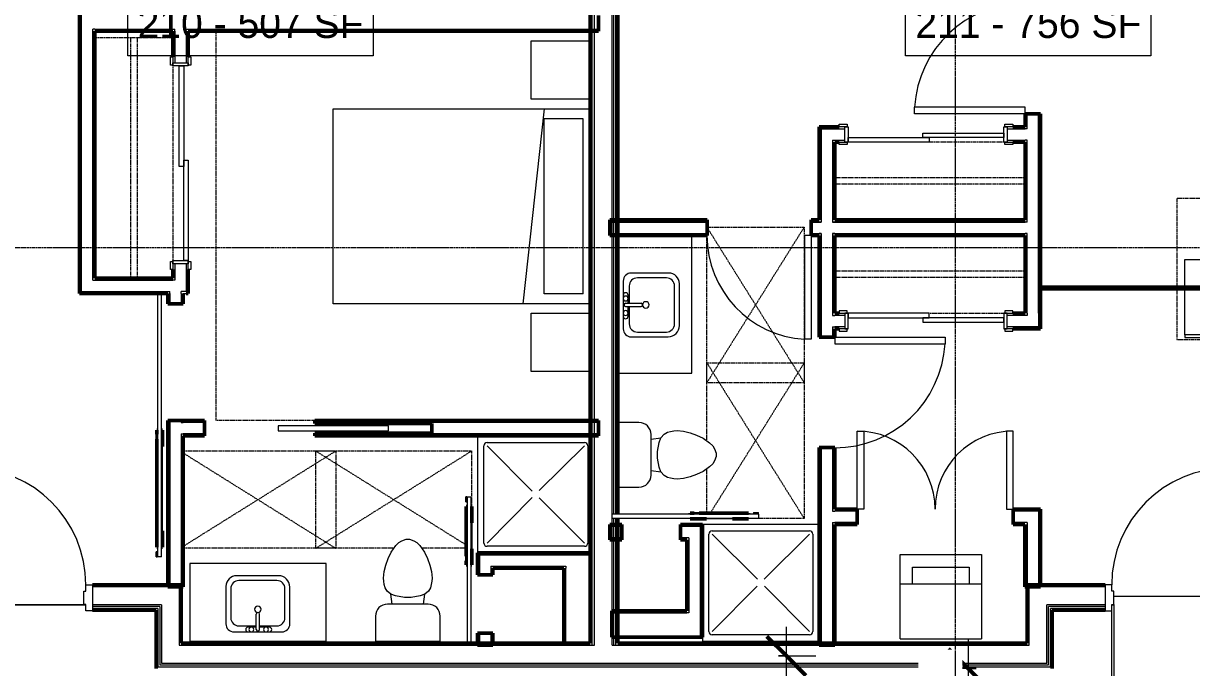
# Model space of a CAD drawing. Header units: inches. Extents: x -4217 to -1814, y 9706 to 12425.
# Drawn here: x -3114.4 to -2754.6, y 11717.9 to 11916.4 of the extents above; entities that cross this region are included whole.
import ezdxf

# ---------------------------------------------------------------- set-up
doc = ezdxf.new("R2010")
doc.units = ezdxf.units.IN
doc.header["$MEASUREMENT"] = 0
doc.linetypes.add('Dash', pattern=[0.25, 0.125, -0.125])
doc.linetypes.add('Grid Line 1_2_', pattern=[0.875, 0.5, -0.125, 0.125, -0.125])
for name, color, linetype, lineweight in [('A-ANNO-DIMS', 211, 'Continuous', 9), ('A-ANNO-DIMS-96', 211, 'Continuous', 9), ('A-AREA-1', 130, 'Continuous', 70), ('A-AREA-IDEN', 2, 'Continuous', 9), ('A-DOOR-1', 7, 'Continuous', 9), ('A-DOOR-2', 50, 'Continuous', 20), ('A-DOOR-4', 10, 'Continuous', 13), ('A-DOOR-5', 250, 'Continuous', 50), ('A-DOOR-7', 31, 'Continuous', 9), ('A-DOOR-FRAM', 31, 'Continuous', 20), ('A-DOOR-FRAM-1', 50, 'Continuous', 20), ('A-FLOR', 192, 'Continuous', 13), ('A-FLOR-1', 10, 'Continuous', 13), ('A-GENM-HDLN-1', 7, 'Dash', 9), ('A-WALL', 113, 'Continuous', 13), ('A-WALL-3', 250, 'Continuous', 50), ('A-WALL-4', 10, 'Continuous', 13), ('I-FURN-1', 7, 'Continuous', 9), ('I-FURN-HDLN-1', 7, 'Dash', 9), ('I-WALL-3', 2, 'Continuous', 50), ('P-SANR-FIXT-2', 7, 'Continuous', 9), ('Q-CASE-3', 7, 'Continuous', 9), ('Q-CASE-HDLN-1', 7, 'Dash', 9), ('S-GRID-1', 1, 'Grid Line 1_2_', 9)]:
    doc.layers.add(name, color=color, linetype=linetype, lineweight=lineweight)
doc.styles.add('Century Gothic', font='ufonts.com_century-gothic.ttf', dxfattribs={"height": 9})
doc.dimstyles.new('OD__1_16__Tol__', dxfattribs={"dimscale": 12, "dimtxt": 9.397514, "dimasz": 1, "dimexe": 0.75, "dimexo": 0.5, "dimgap": 0.125, "dimtad": 1, "dimdec": 4, "dimrnd": 0.0625, "dimzin": 3, "dimdsep": 46, "dimlunit": 4, "dimtxsty": 'Century Gothic', "dimblk1": 'OBLIQUE', "dimblk2": 'OBLIQUE', "dimsah": 1, "dimcen": 0.09, "dimdle": 0.75, "dimazin": 0, "dimtfac": 1, "dimtdec": 4, "dimtix": 1, "dimtmove": 0, "dimatfit": 3, "dimfxl": 1, "dimtvp": 1, "dimtfill": 1, "dimfrac": 2, "dimtolj": 1, "dimtzin": 0, "dimarcsym": 2})

# ---------------------------------------------------------------- blocks, each defined once
blk = doc.blocks.new('DIMBLOCK22-FLOOR PLAN - 2ND FLOOR')
at = {"layer": 'A-ANNO-DIMS-96'}
for p, q in [((-2823.41, 11726.61), (-2823.41, 11639.36)), ((-2820.93, 11717.61), (-2832.41, 11717.61)), ((-2823.41, 11717.61), (-2820.93, 11717.61)), ((-2820.93, 11648.36), (-2832.41, 11648.36)), ((-2823.41, 11648.36), (-2820.93, 11648.36))]:
    blk.add_line(p, q, dxfattribs=at)
at = {"layer": 'A-ANNO-DIMS-96', "lineweight": 50}
for p, q in [((-2823.41, 11717.61), (-2829.41, 11723.61)), ((-2823.41, 11717.61), (-2817.41, 11711.61)), ((-2823.41, 11648.36), (-2829.41, 11654.36)), ((-2823.41, 11648.36), (-2817.41, 11642.36))]:
    blk.add_line(p, q, dxfattribs=at)
at = {"layer": 'A-ANNO-DIMS-96', "color": 0, "insert": (-2818.68, 11670.76), "char_height": 9, "width": 29.356, "attachment_point": 1, "rotation": 90, "line_spacing_factor": 0.984502, "style": 'Century Gothic', "bg_fill": 3, "box_fill_scale": 1.25, "bg_fill_color": 256, "bg_fill_true_color": 13158600, "bg_fill_transparency": 0}
blk.add_mtext('69.3', dxfattribs=at)
at = {"layer": 'A-ANNO-DIMS-96', "color": 0, "insert": (-2836.45, 11655.77), "char_height": 9, "width": 65.3351, "attachment_point": 1, "rotation": 90, "line_spacing_factor": 0.984502, "style": 'Century Gothic', "bg_fill": 3, "box_fill_scale": 1.25, "bg_fill_color": 256, "bg_fill_true_color": 13158600, "bg_fill_transparency": 0}
blk.add_mtext('5\' - 9 1/4"', dxfattribs=at)
blk = doc.blocks.new('_Oblique')
at = {"color": 0, "linetype": 'ByBlock', "lineweight": -2}
blk.add_line((-0.5, -0.5), (0.5, 0.5), dxfattribs=at)
blk = doc.blocks.new('DIMBLOCK23-FLOOR PLAN - 2ND FLOOR')
at = {"layer": 'A-ANNO-DIMS-96'}
for p, q in [((-2879.36, 11635.49), (-2879.36, 11730.49)), ((-2881.84, 11721.49), (-2870.36, 11721.49)), ((-2879.36, 11721.49), (-2881.84, 11721.49)), ((-2881.84, 11644.49), (-2870.36, 11644.49)), ((-2879.36, 11644.49), (-2881.84, 11644.49))]:
    blk.add_line(p, q, dxfattribs=at)
at = {"layer": 'A-ANNO-DIMS-96', "lineweight": 50}
for p, q in [((-2879.36, 11721.49), (-2885.36, 11727.49)), ((-2879.36, 11721.49), (-2873.36, 11715.49)), ((-2879.36, 11644.49), (-2885.36, 11650.49)), ((-2879.36, 11644.49), (-2873.36, 11638.49))]:
    blk.add_line(p, q, dxfattribs=at)
at = {"layer": 'A-ANNO-DIMS-96', "color": 0, "insert": (-2874.62, 11670.76), "char_height": 9, "width": 29.356, "attachment_point": 1, "rotation": 90, "line_spacing_factor": 0.984502, "style": 'Century Gothic', "bg_fill": 3, "box_fill_scale": 1.25, "bg_fill_color": 256, "bg_fill_true_color": 13158600, "bg_fill_transparency": 0}
blk.add_mtext('77.0', dxfattribs=at)
at = {"layer": 'A-ANNO-DIMS-96', "color": 0, "insert": (-2892.39, 11667.25), "char_height": 9, "width": 37.7691, "attachment_point": 1, "rotation": 90, "line_spacing_factor": 0.984502, "style": 'Century Gothic', "bg_fill": 3, "box_fill_scale": 1.25, "bg_fill_color": 256, "bg_fill_true_color": 13158600, "bg_fill_transparency": 0}
blk.add_mtext('6\' - 5"', dxfattribs=at)

msp = doc.modelspace()

# ---------------------------------------------------------------- linework, layer by layer
at = {"layer": 'A-AREA-1'}
msp.add_line((-2749.29874, 11834.7644), (-2801.12374, 11834.7644), dxfattribs=at)
at = {"layer": 'A-AREA-IDEN', "flags": 128}
for points in [[(-3082.20159, 11927.87181), (-3006.69608, 11927.87181), (-3006.69608, 11906.37575), (-3082.20159, 11906.37575)], [(-2842.66153, 11927.87181), (-2767.15602, 11927.87181), (-2767.15602, 11906.37575), (-2842.66153, 11906.37575)]]:
    msp.add_lwpolyline(points, close=True, dxfattribs=at)
at = {"layer": 'A-DOOR-1'}
for p, q in [((-3069.1006, 11906.01132), (-3068.3506, 11906.01132)), ((-3069.1006, 11903.51132), (-3069.1006, 11906.01132)), ((-3068.3506, 11906.01132), (-3068.3506, 11903.51132)), ((-3063.6006, 11906.01132), (-3062.8506, 11906.01132)), ((-3063.6006, 11903.51132), (-3063.6006, 11906.01132)), ((-3062.8506, 11906.01132), (-3062.8506, 11903.51132)), ((-3068.3506, 11903.51132), (-3069.1006, 11903.51132)), ((-3062.8506, 11903.51132), (-3063.6006, 11903.51132)), ((-2863.13624, 11885.2894), (-2860.63624, 11885.2894)), ((-2863.13624, 11884.5394), (-2863.13624, 11885.2894)), ((-2860.63624, 11884.5394), (-2863.13624, 11884.5394)), ((-2860.63624, 11885.2894), (-2860.63624, 11884.5394)), ((-2812.13624, 11885.2894), (-2809.63624, 11885.2894)), ((-2812.13624, 11884.5394), (-2812.13624, 11885.2894)), ((-2809.63624, 11884.5394), (-2812.13624, 11884.5394)), ((-2809.63624, 11885.2894), (-2809.63624, 11884.5394)), ((-2863.13624, 11879.7894), (-2860.63624, 11879.7894)), ((-2863.13624, 11879.0394), (-2863.13624, 11879.7894)), ((-2860.63624, 11879.0394), (-2863.13624, 11879.0394)), ((-2860.63624, 11879.7894), (-2860.63624, 11879.0394)), ((-2812.13624, 11879.7894), (-2809.63624, 11879.7894)), ((-2812.13624, 11879.0394), (-2812.13624, 11879.7894)), ((-2809.63624, 11879.0394), (-2812.13624, 11879.0394)), ((-2809.63624, 11879.7894), (-2809.63624, 11879.0394)), ((-3069.1006, 11843.01132), (-3068.3506, 11843.01132)), ((-3069.1006, 11840.51132), (-3069.1006, 11843.01132)), ((-3068.3506, 11843.01132), (-3068.3506, 11840.51132)), ((-3063.6006, 11843.01132), (-3062.8506, 11843.01132)), ((-3063.6006, 11840.51132), (-3063.6006, 11843.01132)), ((-3062.8506, 11843.01132), (-3062.8506, 11840.51132)), ((-3068.3506, 11840.51132), (-3069.1006, 11840.51132)), ((-3062.8506, 11840.51132), (-3063.6006, 11840.51132)), ((-2860.63624, 11827.7894), (-2863.13624, 11827.7894)), ((-2863.13624, 11827.7894), (-2863.13624, 11827.0394)), ((-2863.13624, 11827.0394), (-2860.63624, 11827.0394)), ((-2860.63624, 11827.0394), (-2860.63624, 11827.7894)), ((-2809.63624, 11827.7894), (-2812.13624, 11827.7894)), ((-2812.13624, 11827.7894), (-2812.13624, 11827.0394)), ((-2812.13624, 11827.0394), (-2809.63624, 11827.0394)), ((-2809.63624, 11827.0394), (-2809.63624, 11827.7894)), ((-2860.63624, 11822.2894), (-2863.13624, 11822.2894)), ((-2863.13624, 11822.2894), (-2863.13624, 11821.5394)), ((-2863.13624, 11821.5394), (-2860.63624, 11821.5394)), ((-2860.63624, 11821.5394), (-2860.63624, 11822.2894)), ((-2809.63624, 11822.2894), (-2812.13624, 11822.2894)), ((-2812.13624, 11822.2894), (-2812.13624, 11821.5394)), ((-2812.13624, 11821.5394), (-2809.63624, 11821.5394)), ((-2809.63624, 11821.5394), (-2809.63624, 11822.2894))]:
    msp.add_line(p, q, dxfattribs=at)
for centre, radius, start, end in [((-2805.87374, 11888.5394), 34.06659, 90, 176.634313), ((-2871.77374, 11851.0394), 32.06659, 180, 266.4241295), ((-2864.51285, 11819.6644), 34.06659, 270, 356.634313), ((-2857.58079, 11766.7394), 24, 0, 90), ((-2809.58079, 11766.7394), 24, 90, 180)]:
    msp.add_arc(centre, radius, start, end, dxfattribs=at)
at = {"layer": 'A-DOOR-2'}
for p, q in [((-3066.3506, 11903.26132), (-3064.9756, 11903.26132)), ((-3066.3506, 11872.26132), (-3066.3506, 11903.26132)), ((-3064.9756, 11903.26132), (-3064.9756, 11872.26132)), ((-2805.87374, 11890.5394), (-2839.88157, 11890.5394)), ((-2839.88157, 11888.5394), (-2839.88157, 11890.5394)), ((-2805.87374, 11888.5394), (-2839.88157, 11888.5394)), ((-2805.87374, 11888.5394), (-2805.87374, 11890.5394)), ((-2860.38624, 11881.1644), (-2835.38624, 11881.1644)), ((-2860.38624, 11879.7894), (-2860.38624, 11881.1644)), ((-2837.38624, 11882.5394), (-2812.38624, 11882.5394)), ((-2837.38624, 11881.1644), (-2837.38624, 11882.5394)), ((-2812.38624, 11881.1644), (-2837.38624, 11881.1644)), ((-2835.38624, 11881.1644), (-2835.38624, 11879.7894)), ((-2812.38624, 11882.5394), (-2812.38624, 11881.1644)), ((-2835.38624, 11879.7894), (-2860.38624, 11879.7894)), ((-3064.9756, 11874.26132), (-3063.6006, 11874.26132)), ((-3064.9756, 11843.26132), (-3064.9756, 11874.26132)), ((-3063.6006, 11874.26132), (-3063.6006, 11843.26132)), ((-3064.9756, 11872.26132), (-3066.3506, 11872.26132)), ((-2873.77374, 11851.0394), (-2873.77374, 11819.03523)), ((-2871.77374, 11851.0394), (-2873.77374, 11851.0394)), ((-2871.77374, 11851.0394), (-2871.77374, 11819.03523)), ((-3063.6006, 11843.26132), (-3064.9756, 11843.26132)), ((-2835.38624, 11827.0394), (-2860.38624, 11827.0394)), ((-2860.38624, 11827.0394), (-2860.38624, 11825.6644)), ((-2835.38624, 11825.6644), (-2835.38624, 11827.0394)), ((-2860.38624, 11825.6644), (-2835.38624, 11825.6644)), ((-2812.38624, 11825.6644), (-2837.38624, 11825.6644)), ((-2837.38624, 11825.6644), (-2837.38624, 11824.2894)), ((-2837.38624, 11824.2894), (-2812.38624, 11824.2894)), ((-2812.38624, 11824.2894), (-2812.38624, 11825.6644)), ((-2864.51285, 11819.6644), (-2830.50501, 11819.6644)), ((-2864.51285, 11819.6644), (-2864.51285, 11817.6644)), ((-2830.50501, 11819.6644), (-2830.50501, 11817.6644)), ((-2871.77374, 11819.03523), (-2873.77374, 11819.03523)), ((-2864.51285, 11817.6644), (-2830.50501, 11817.6644)), ((-3001.93393, 11792.37529), (-3035.93393, 11792.37529)), ((-3035.93393, 11792.37529), (-3035.93393, 11790.87529)), ((-3035.93393, 11790.87529), (-3001.93393, 11790.87529)), ((-3001.93393, 11790.87529), (-3001.93393, 11792.37529)), ((-2857.58079, 11766.7394), (-2857.58079, 11790.7394)), ((-2857.58079, 11790.7394), (-2855.58079, 11790.7394)), ((-2855.58079, 11790.7394), (-2855.58079, 11766.7394)), ((-2809.58079, 11790.7394), (-2811.58079, 11790.7394)), ((-2811.58079, 11790.7394), (-2811.58079, 11766.7394)), ((-2809.58079, 11766.7394), (-2809.58079, 11790.7394)), ((-2855.58079, 11766.7394), (-2857.58079, 11766.7394)), ((-2811.58079, 11766.7394), (-2809.58079, 11766.7394))]:
    msp.add_line(p, q, dxfattribs=at)
at = {"layer": 'A-DOOR-4'}
for p, q in [((-3073.07166, 11833.00029), (-3073.07166, 11752.00029)), ((-3073.07166, 11833.00029), (-3072.44666, 11833.00029)), ((-3072.44666, 11833.00029), (-3071.82166, 11833.00029)), ((-3071.82166, 11752.00029), (-3071.82166, 11833.00029)), ((-3073.49874, 11788.26631), (-3073.49874, 11789.76631)), ((-3073.49874, 11789.76631), (-3073.17314, 11789.76631)), ((-3073.17314, 11788.26631), (-3073.49874, 11788.26631)), ((-3073.17314, 11788.26631), (-3073.17314, 11789.76631)), ((-3071.57166, 11760.00029), (-3071.57166, 11786.00029)), ((-2978.14874, 11769.00029), (-2978.14874, 11770.50029)), ((-2977.82314, 11770.50029), (-2978.14874, 11770.50029)), ((-2977.82314, 11769.00029), (-2977.82314, 11770.50029)), ((-2977.72166, 11770.50029), (-2977.72166, 11725.50029)), ((-2977.72166, 11770.50029), (-2977.09666, 11770.50029)), ((-2977.09666, 11770.50029), (-2976.47166, 11770.50029)), ((-2976.47166, 11725.50029), (-2976.47166, 11770.50029)), ((-2978.14874, 11769.00029), (-2977.82314, 11769.00029)), ((-2907.77887, 11765.6144), (-2906.27887, 11765.6144)), ((-2907.77887, 11765.2888), (-2907.77887, 11765.6144)), ((-2906.27887, 11765.6144), (-2906.27887, 11765.2888)), ((-2889.51285, 11765.6144), (-2888.01285, 11765.6144)), ((-2889.51285, 11765.6144), (-2889.51285, 11765.2888)), ((-2888.01285, 11765.2888), (-2888.01285, 11765.6144)), ((-2976.22166, 11762.50029), (-2976.22166, 11754.50029)), ((-2888.01285, 11765.18732), (-2933.01285, 11765.18732)), ((-2933.01285, 11764.56232), (-2933.01285, 11765.18732)), ((-2933.01285, 11763.93732), (-2933.01285, 11764.56232)), ((-2933.01285, 11763.93732), (-2888.01285, 11763.93732)), ((-2907.77887, 11765.2888), (-2906.27887, 11765.2888)), ((-2896.01285, 11763.68732), (-2904.01285, 11763.68732)), ((-2889.51285, 11765.2888), (-2888.01285, 11765.2888)), ((-2888.01285, 11765.18732), (-2888.01285, 11764.56232)), ((-2888.01285, 11764.56232), (-2888.01285, 11763.93732)), ((-3073.49874, 11752.00029), (-3073.49874, 11753.50029)), ((-3073.17314, 11753.50029), (-3073.49874, 11753.50029)), ((-3073.49874, 11752.00029), (-3073.17314, 11752.00029)), ((-3073.17314, 11752.00029), (-3073.17314, 11753.50029)), ((-3072.44666, 11752.00029), (-3073.07166, 11752.00029)), ((-3071.82166, 11752.00029), (-3072.44666, 11752.00029)), ((-2978.14874, 11750.73426), (-2978.14874, 11752.23426)), ((-2978.14874, 11752.23426), (-2977.82314, 11752.23426)), ((-2977.82314, 11750.73426), (-2977.82314, 11752.23426)), ((-2977.82314, 11750.73426), (-2978.14874, 11750.73426)), ((-2977.09666, 11725.50029), (-2977.72166, 11725.50029)), ((-2976.47166, 11725.50029), (-2977.09666, 11725.50029))]:
    msp.add_line(p, q, dxfattribs=at)
at = {"layer": 'A-DOOR-5'}
for p, q in [((-3073.32166, 11789.76631), (-3073.32166, 11791.00029)), ((-3073.32166, 11791.00029), (-3073.07166, 11791.00029)), ((-3071.82166, 11791.00029), (-3071.57166, 11791.00029)), ((-3071.57166, 11791.00029), (-3071.57166, 11786.00029)), ((-3073.32166, 11755.00029), (-3073.32166, 11788.26631)), ((-3071.57166, 11786.00029), (-3071.82166, 11786.00029)), ((-2977.72166, 11767.50029), (-2977.97166, 11767.50029)), ((-2977.97166, 11767.50029), (-2977.97166, 11752.23426)), ((-2976.22166, 11767.50029), (-2976.47308, 11767.50029)), ((-2976.22166, 11762.50029), (-2976.22166, 11767.50029)), ((-2976.47545, 11762.50029), (-2976.22166, 11762.50029)), ((-2909.01285, 11765.43732), (-2909.01285, 11765.18732)), ((-2907.77887, 11765.43732), (-2909.01285, 11765.43732)), ((-2909.01285, 11763.93732), (-2909.01285, 11763.68732)), ((-2909.01285, 11763.68732), (-2904.01285, 11763.68732)), ((-2891.01285, 11765.43732), (-2906.27887, 11765.43732)), ((-2904.01285, 11763.68732), (-2904.01285, 11763.94489)), ((-2896.01285, 11763.94111), (-2896.01285, 11763.68732)), ((-2896.01285, 11763.68732), (-2891.01285, 11763.68732)), ((-2891.01285, 11765.18732), (-2891.01285, 11765.43732)), ((-2891.01285, 11763.68732), (-2891.01285, 11763.93874)), ((-3071.82377, 11760.00029), (-3071.57166, 11760.00029)), ((-3071.57166, 11760.00029), (-3071.57166, 11755.00029)), ((-3073.07166, 11755.00029), (-3073.32166, 11755.00029)), ((-3071.57166, 11755.00029), (-3071.82245, 11755.00029)), ((-2976.22166, 11754.50029), (-2976.47923, 11754.50029)), ((-2976.22166, 11749.50029), (-2976.22166, 11754.50029)), ((-2977.97166, 11750.73426), (-2977.97166, 11749.50029)), ((-2977.97166, 11749.50029), (-2977.72166, 11749.50029)), ((-2976.47166, 11749.50029), (-2976.22166, 11749.50029))]:
    msp.add_line(p, q, dxfattribs=at)
at = {"layer": 'A-DOOR-7'}
for centre, start, end in [((-3131.12374, 11743.3644), 0, 90), ((-2743.19874, 11743.3644), 90, 180)]:
    msp.add_arc(centre, 36, start, end, dxfattribs=at)
at = {"layer": 'A-DOOR-FRAM'}
for p, q in [((-3095.74874, 11741.4269), (-3095.12374, 11741.4269)), ((-3095.74874, 11737.3019), (-3095.74874, 11741.4269)), ((-3095.12374, 11741.4269), (-3095.12374, 11743.3644)), ((-3095.12374, 11743.3644), (-3093.12374, 11743.3644)), ((-3093.12374, 11743.3644), (-3093.12374, 11735.3644)), ((-2779.19874, 11743.3644), (-2781.19874, 11743.3644)), ((-2781.19874, 11743.3644), (-2781.19874, 11735.3644)), ((-2779.19874, 11741.4269), (-2779.19874, 11743.3644)), ((-2778.57374, 11741.4269), (-2779.19874, 11741.4269)), ((-2778.57374, 11737.3019), (-2778.57374, 11741.4269)), ((-3095.12374, 11737.3019), (-3095.74874, 11737.3019)), ((-3095.12374, 11735.3644), (-3095.12374, 11737.3019)), ((-2779.19874, 11735.3644), (-2779.19874, 11737.3019)), ((-2779.19874, 11737.3019), (-2778.57374, 11737.3019)), ((-3093.12374, 11735.3644), (-3095.12374, 11735.3644)), ((-2781.19874, 11735.3644), (-2779.19874, 11735.3644))]:
    msp.add_line(p, q, dxfattribs=at)
at = {"layer": 'A-DOOR-FRAM-1'}
for p, q in [((-3068.3506, 11904.26132), (-3063.6006, 11904.26132)), ((-3068.3506, 11903.26132), (-3068.3506, 11904.26132)), ((-3063.6006, 11903.26132), (-3068.3506, 11903.26132)), ((-3063.6006, 11904.26132), (-3063.6006, 11903.26132)), ((-2861.38624, 11884.5394), (-2860.38624, 11884.5394)), ((-2861.38624, 11879.7894), (-2861.38624, 11884.5394)), ((-2860.38624, 11884.5394), (-2860.38624, 11879.7894)), ((-2812.38624, 11884.5394), (-2811.38624, 11884.5394)), ((-2812.38624, 11879.7894), (-2812.38624, 11884.5394)), ((-2811.38624, 11884.5394), (-2811.38624, 11879.7894)), ((-2860.38624, 11879.7894), (-2861.38624, 11879.7894)), ((-2811.38624, 11879.7894), (-2812.38624, 11879.7894)), ((-3068.3506, 11843.26132), (-3063.6006, 11843.26132)), ((-3068.3506, 11842.26132), (-3068.3506, 11843.26132)), ((-3063.6006, 11842.26132), (-3068.3506, 11842.26132)), ((-3063.6006, 11843.26132), (-3063.6006, 11842.26132)), ((-2860.38624, 11827.0394), (-2861.38624, 11827.0394)), ((-2861.38624, 11827.0394), (-2861.38624, 11822.2894)), ((-2860.38624, 11822.2894), (-2860.38624, 11827.0394)), ((-2812.38624, 11827.0394), (-2812.38624, 11822.2894)), ((-2811.38624, 11827.0394), (-2812.38624, 11827.0394)), ((-2811.38624, 11822.2894), (-2811.38624, 11827.0394)), ((-2861.38624, 11822.2894), (-2860.38624, 11822.2894)), ((-2812.38624, 11822.2894), (-2811.38624, 11822.2894))]:
    msp.add_line(p, q, dxfattribs=at)
at = {"layer": 'A-FLOR'}
for p, q in [((-2743.82374, 11739.7394), (-2778.57374, 11739.7394)), ((-2778.57374, 11737.3019), (-2778.57374, 11673.3894)), ((-2779.19874, 11673.3894), (-2779.19874, 11735.3644))]:
    msp.add_line(p, q, dxfattribs=at)
at = {"layer": 'A-FLOR-1'}
for p, q in [((-3131.12374, 11737.2394), (-3095.12374, 11737.2394)), ((-3095.12374, 11737.2394), (-3131.12374, 11737.2394)), ((-2779.19874, 11737.2394), (-2778.57374, 11737.2394)), ((-2778.57374, 11737.2394), (-2779.19874, 11737.2394))]:
    msp.add_line(p, q, dxfattribs=at)
at = {"layer": 'A-GENM-HDLN-1'}
for p, q in [((-2873.88785, 11853.6144), (-2903.88785, 11805.6144)), ((-2903.77374, 11853.6144), (-2873.88785, 11853.6144)), ((-2903.77374, 11853.43182), (-2873.88785, 11805.6144)), ((-2873.88785, 11853.6144), (-2873.88785, 11805.6144)), ((-2903.88785, 11805.6144), (-2903.88785, 11851.0394)), ((-2903.88785, 11811.7894), (-2873.88785, 11763.7894)), ((-2903.88785, 11787.76004), (-2903.88785, 11811.7894)), ((-2903.88785, 11811.7894), (-2873.88785, 11811.7894)), ((-2873.88785, 11811.7894), (-2902.85789, 11765.43732)), ((-2873.88785, 11811.7894), (-2873.88785, 11763.7894)), ((-2873.88785, 11805.6144), (-2903.88785, 11805.6144)), ((-3065.12374, 11755.26591), (-3018.14874, 11784.62529)), ((-3065.12374, 11784.62529), (-3018.14874, 11784.62529)), ((-3065.12374, 11783.98466), (-3018.14874, 11754.62529)), ((-3024.32374, 11784.62529), (-2977.97166, 11755.65524)), ((-3024.32374, 11754.62529), (-2976.32374, 11784.62529)), ((-3024.32374, 11784.62529), (-2976.32374, 11784.62529)), ((-3024.32374, 11754.62529), (-3024.32374, 11784.62529)), ((-3018.14874, 11784.62529), (-3018.14874, 11754.62529)), ((-2976.32374, 11784.62529), (-2976.32374, 11767.50029)), ((-2903.88785, 11765.43732), (-2903.88785, 11779.11461)), ((-2873.88785, 11763.7894), (-2891.01285, 11763.7894)), ((-3018.14874, 11754.62529), (-3065.12374, 11754.62529)), ((-3000.29438, 11754.62529), (-3024.32374, 11754.62529)), ((-2977.97166, 11754.62529), (-2991.64895, 11754.62529))]:
    msp.add_line(p, q, dxfattribs=at)
at = {"layer": 'A-WALL'}
for p, q in [((-2933.02374, 11724.7394), (-2933.02374, 12110.3394)), ((-2932.52374, 11765.18709), (-2932.52374, 12110.3394)), ((-2931.89874, 11765.18679), (-2931.89874, 12110.3394)), ((-2939.14874, 11724.7394), (-2939.14874, 11919.43779)), ((-2938.52374, 11724.7394), (-2938.52374, 11919.43779)), ((-2932.52374, 11724.7394), (-2932.52374, 11763.93732)), ((-2931.89874, 11724.7394), (-2931.89874, 11763.93732)), ((-3066.37374, 11742.7394), (-3093.12374, 11742.7394)), ((-3066.37374, 11742.7394), (-3066.37374, 11724.7394)), ((-2781.19874, 11742.7394), (-2804.64874, 11742.7394)), ((-2804.64874, 11724.7394), (-2804.64874, 11742.7394)), ((-3071.87374, 11737.2394), (-3093.12374, 11737.2394)), ((-3072.37374, 11736.7394), (-3093.12374, 11736.7394)), ((-3072.37374, 11736.7394), (-3072.37374, 11718.7394)), ((-3071.87374, 11737.2394), (-3071.87374, 11719.2394)), ((-2781.19874, 11737.2394), (-2799.14874, 11737.2394)), ((-2799.14874, 11719.2394), (-2799.14874, 11737.2394)), ((-2781.19874, 11736.7394), (-2798.64874, 11736.7394)), ((-2798.64874, 11718.7394), (-2798.64874, 11736.7394)), ((-3072.99874, 11736.1144), (-3093.12374, 11736.1144)), ((-3072.99874, 11736.1144), (-3072.99874, 11718.1144)), ((-2781.19874, 11736.1144), (-2798.02374, 11736.1144)), ((-2798.02374, 11718.1144), (-2798.02374, 11736.1144)), ((-2797.52374, 11736.1144), (-2797.52374, 11735.6144)), ((-3066.37374, 11724.7394), (-2938.52374, 11724.7394)), ((-2933.02374, 11724.7394), (-2804.64874, 11724.7394)), ((-3072.37374, 11718.7394), (-2798.64874, 11718.7394)), ((-3071.87374, 11719.2394), (-2799.14874, 11719.2394)), ((-3072.99874, 11718.1144), (-2798.02374, 11718.1144))]:
    msp.add_line(p, q, dxfattribs=at)
at = {"layer": 'A-WALL-3'}
for p, q in [((-3097.12374, 11940.76132), (-3097.12374, 11837.85214)), ((-2937.27374, 11914.00029), (-2937.27374, 11918.75029)), ((-3092.37374, 11914.00029), (-3068.3506, 11914.00029)), ((-3092.37374, 11837.85214), (-3092.37374, 11914.00029)), ((-3068.3506, 11914.00029), (-3068.3506, 11906.01132)), ((-3063.6006, 11906.01132), (-3063.6006, 11914.00029)), ((-3063.6006, 11914.00029), (-2937.27374, 11914.00029)), ((-2805.87374, 11888.5394), (-2805.87374, 11884.5394)), ((-2801.12374, 11888.5394), (-2805.87374, 11888.5394)), ((-2801.12374, 11827.0394), (-2801.12374, 11888.5394)), ((-2868.63785, 11884.5394), (-2869.26285, 11884.5394)), ((-2869.26285, 11884.5394), (-2869.26285, 11855.7894)), ((-2864.51285, 11884.5394), (-2868.63785, 11884.5394)), ((-2863.13624, 11884.5394), (-2864.51285, 11884.5394)), ((-2805.87374, 11884.5394), (-2809.63624, 11884.5394)), ((-2864.51285, 11855.7894), (-2864.51285, 11879.7894)), ((-2864.51285, 11879.7894), (-2863.13624, 11879.7894)), ((-2809.63624, 11879.7894), (-2805.87374, 11879.7894)), ((-2805.87374, 11879.7894), (-2805.87374, 11855.7894)), ((-2903.77374, 11855.7894), (-2933.77374, 11855.7894)), ((-2933.77374, 11855.7894), (-2933.77374, 11851.0394)), ((-2903.77374, 11851.0394), (-2903.77374, 11855.7894)), ((-2869.26285, 11855.7894), (-2871.77374, 11855.7894)), ((-2871.77374, 11855.7894), (-2871.77374, 11851.0394)), ((-2805.87374, 11855.7894), (-2864.51285, 11855.7894)), ((-2933.77374, 11851.0394), (-2903.77374, 11851.0394)), ((-2871.77374, 11851.0394), (-2869.26285, 11851.0394)), ((-2869.26285, 11851.0394), (-2869.26285, 11819.6644)), ((-2864.51285, 11827.0394), (-2864.51285, 11851.0394)), ((-2864.51285, 11851.0394), (-2805.87374, 11851.0394)), ((-2805.87374, 11851.0394), (-2805.87374, 11827.0394)), ((-3097.12374, 11837.85214), (-3097.12374, 11833.72714)), ((-3068.3506, 11837.85214), (-3092.37374, 11837.85214)), ((-3068.3506, 11840.51132), (-3068.3506, 11837.85214)), ((-3063.6006, 11833.10214), (-3063.6006, 11840.51132)), ((-3097.12374, 11833.72714), (-3097.12374, 11833.10214)), ((-3097.12374, 11833.10214), (-3069.87374, 11833.10214)), ((-3069.87374, 11833.10214), (-3069.87374, 11830.00029)), ((-3065.12374, 11830.00029), (-3065.12374, 11833.10214)), ((-3064.2256, 11833.10214), (-3063.6006, 11833.10214)), ((-3069.87374, 11830.00029), (-3065.12374, 11830.00029)), ((-2863.13624, 11827.0394), (-2864.51285, 11827.0394)), ((-2805.87374, 11827.0394), (-2809.63624, 11827.0394)), ((-2801.12374, 11822.9144), (-2801.12374, 11827.0394)), ((-2869.26285, 11819.6644), (-2864.51285, 11819.6644)), ((-2864.51285, 11822.2894), (-2863.13624, 11822.2894)), ((-2864.51285, 11819.6644), (-2864.51285, 11822.2894)), ((-2809.63624, 11822.2894), (-2801.12374, 11822.2894)), ((-2801.12374, 11822.2894), (-2801.12374, 11822.9144)), ((-3065.12374, 11794.00029), (-3069.87374, 11794.00029)), ((-3069.87374, 11794.00029), (-3069.87374, 11742.72714)), ((-3058.6006, 11794.00029), (-3065.12374, 11794.00029)), ((-3058.6006, 11789.25029), (-3058.6006, 11794.00029)), ((-2937.27374, 11794.00029), (-3024.6006, 11794.00029)), ((-3024.6006, 11794.00029), (-3024.6006, 11793.12529)), ((-3024.6006, 11793.12529), (-2988.6006, 11793.12529)), ((-2988.6006, 11793.12529), (-2988.6006, 11790.12529)), ((-2937.27374, 11789.25029), (-2937.27374, 11794.00029)), ((-3065.12374, 11742.72714), (-3065.12374, 11789.25029)), ((-3065.12374, 11789.25029), (-3058.6006, 11789.25029)), ((-2988.6006, 11790.12529), (-3024.6006, 11790.12529)), ((-3024.6006, 11790.12529), (-3024.6006, 11789.25029)), ((-3024.6006, 11789.25029), (-2937.27374, 11789.25029)), ((-2864.51285, 11785.6644), (-2869.26285, 11785.6644)), ((-2864.51285, 11766.7394), (-2864.51285, 11785.6644)), ((-2857.58079, 11766.7394), (-2864.51285, 11766.7394)), ((-2857.58079, 11761.9894), (-2857.58079, 11766.7394)), ((-2801.14874, 11766.7394), (-2809.58079, 11766.7394)), ((-2809.58079, 11766.7394), (-2809.58079, 11761.9894)), ((-2801.14874, 11766.1144), (-2801.14874, 11766.7394)), ((-2801.14874, 11761.9894), (-2801.14874, 11766.1144)), ((-2930.01285, 11761.9894), (-2933.77374, 11761.9894)), ((-2933.77374, 11761.9894), (-2933.77374, 11757.2394)), ((-2930.01285, 11757.2394), (-2930.01285, 11761.9894)), ((-2905.26285, 11761.9894), (-2912.01285, 11761.9894)), ((-2912.01285, 11761.9894), (-2912.01285, 11757.2394)), ((-2905.26285, 11761.3644), (-2905.26285, 11761.9894)), ((-2864.51285, 11761.9894), (-2857.58079, 11761.9894)), ((-2809.58079, 11761.9894), (-2805.89874, 11761.9894)), ((-2805.89874, 11761.9894), (-2805.89874, 11742.73924)), ((-2801.14874, 11742.73924), (-2801.14874, 11761.9894)), ((-2905.26285, 11757.2394), (-2905.26285, 11761.3644)), ((-2933.77374, 11757.2394), (-2930.01285, 11757.2394)), ((-2912.01285, 11757.2394), (-2910.01285, 11757.2394)), ((-2910.01285, 11757.2394), (-2910.01285, 11735.3644)), ((-2905.26285, 11727.2394), (-2905.26285, 11757.2394)), ((-2973.89874, 11753.25029), (-2974.52374, 11753.25029)), ((-2974.52374, 11753.25029), (-2974.52374, 11746.50029)), ((-2969.77374, 11753.25029), (-2973.89874, 11753.25029)), ((-2939.77374, 11753.25029), (-2969.77374, 11753.25029)), ((-2939.77374, 11752.62529), (-2939.77374, 11753.25029)), ((-2939.77374, 11748.50029), (-2939.77374, 11752.62529)), ((-2969.77374, 11746.50029), (-2969.77374, 11748.50029)), ((-2969.77374, 11748.50029), (-2947.89874, 11748.50029)), ((-2947.89874, 11748.50029), (-2947.89874, 11725.3644)), ((-2939.77374, 11725.3644), (-2939.77374, 11748.50029)), ((-2974.52374, 11746.50029), (-2969.77374, 11746.50029)), ((-3069.87374, 11742.72714), (-3065.12374, 11742.72714)), ((-2805.89874, 11742.73924), (-2801.14874, 11742.73924)), ((-2910.01285, 11735.3644), (-2933.14874, 11735.3644)), ((-2933.14874, 11735.3644), (-2933.14874, 11727.2394)), ((-2969.77374, 11728.50029), (-2974.52374, 11728.50029)), ((-2974.52374, 11728.50029), (-2974.52374, 11724.7394)), ((-2969.77374, 11724.7394), (-2969.77374, 11728.50029)), ((-2933.14874, 11727.2394), (-2910.01285, 11727.2394)), ((-2910.01285, 11727.2394), (-2905.88785, 11727.2394)), ((-2905.88785, 11727.2394), (-2905.26285, 11727.2394)), ((-2974.52374, 11724.7394), (-2969.77374, 11724.7394)), ((-2947.89874, 11725.3644), (-2939.77374, 11725.3644))]:
    msp.add_line(p, q, dxfattribs=at)
at = {"layer": 'A-WALL-4'}
for p, q in [((-3096.49874, 11837.85214), (-3096.49874, 11940.76132)), ((-3092.37374, 11914.62529), (-3092.99874, 11914.62529)), ((-3092.99874, 11837.85214), (-3092.99874, 11914.62529)), ((-3092.37374, 11914.62529), (-3067.7256, 11914.62529)), ((-3067.7256, 11914.00029), (-3067.7256, 11914.62529)), ((-3067.7256, 11914.00029), (-3067.7256, 11904.26132)), ((-3064.2256, 11914.00029), (-3064.2256, 11914.62529)), ((-3064.2256, 11914.62529), (-2937.27374, 11914.62529)), ((-3064.2256, 11914.00029), (-3064.2256, 11904.26132)), ((-2805.24874, 11883.9144), (-2805.24874, 11888.5394)), ((-2801.74874, 11827.0394), (-2801.74874, 11888.5394)), ((-2868.63785, 11883.9144), (-2868.63785, 11855.1644)), ((-2868.63785, 11883.9144), (-2865.13785, 11883.9144)), ((-2865.13785, 11883.9144), (-2864.51285, 11883.9144)), ((-2864.51285, 11883.9144), (-2861.38624, 11883.9144)), ((-2811.38624, 11883.9144), (-2805.87374, 11883.9144)), ((-2805.24874, 11883.9144), (-2805.87374, 11883.9144)), ((-2865.13785, 11880.4144), (-2865.13785, 11855.1644)), ((-2865.13785, 11880.4144), (-2864.51285, 11880.4144)), ((-2864.51285, 11880.4144), (-2861.38624, 11880.4144)), ((-2811.38624, 11880.4144), (-2805.87374, 11880.4144)), ((-2805.24874, 11880.4144), (-2805.87374, 11880.4144)), ((-2805.24874, 11855.1644), (-2805.24874, 11880.4144)), ((-2933.77374, 11855.1644), (-2903.77374, 11855.1644)), ((-2871.77374, 11855.1644), (-2869.26285, 11855.1644)), ((-2869.26285, 11855.1644), (-2868.63785, 11855.1644)), ((-2868.63785, 11855.1644), (-2869.26285, 11855.1644)), ((-2865.13785, 11855.1644), (-2864.51285, 11855.1644)), ((-2864.51285, 11855.1644), (-2865.13785, 11855.1644)), ((-2864.51285, 11855.1644), (-2805.87374, 11855.1644)), ((-2805.24874, 11855.1644), (-2805.87374, 11855.1644)), ((-2933.77374, 11851.6644), (-2903.77374, 11851.6644)), ((-2871.77374, 11851.6644), (-2869.26285, 11851.6644)), ((-2868.63785, 11851.6644), (-2869.26285, 11851.6644)), ((-2869.26285, 11851.6644), (-2868.63785, 11851.6644)), ((-2868.63785, 11851.6644), (-2868.63785, 11819.6644)), ((-2864.51285, 11851.6644), (-2865.13785, 11851.6644)), ((-2865.13785, 11851.6644), (-2865.13785, 11826.4144)), ((-2865.13785, 11851.6644), (-2864.51285, 11851.6644)), ((-2864.51285, 11851.6644), (-2805.87374, 11851.6644)), ((-2805.24874, 11851.6644), (-2805.87374, 11851.6644)), ((-2805.24874, 11827.0394), (-2805.24874, 11851.6644)), ((-3067.7256, 11842.26132), (-3067.7256, 11837.22714)), ((-3064.2256, 11842.26132), (-3064.2256, 11833.72714)), ((-3096.49874, 11837.22714), (-3096.49874, 11837.85214)), ((-3092.99874, 11837.22714), (-3092.99874, 11837.85214)), ((-3096.49874, 11833.72714), (-3096.49874, 11837.22714)), ((-3092.99874, 11837.22714), (-3068.3506, 11837.22714)), ((-3067.7256, 11837.22714), (-3068.3506, 11837.22714)), ((-3096.49874, 11833.72714), (-3069.24874, 11833.72714)), ((-3069.24874, 11833.10214), (-3069.24874, 11833.72714)), ((-3069.24874, 11833.10214), (-3069.24874, 11830.00029)), ((-3065.74874, 11833.10214), (-3065.74874, 11833.72714)), ((-3064.2256, 11833.72714), (-3065.74874, 11833.72714)), ((-3065.74874, 11833.10214), (-3065.74874, 11830.00029)), ((-3065.12374, 11833.10214), (-3064.2256, 11833.10214)), ((-2805.24874, 11827.0394), (-2805.24874, 11826.4144)), ((-2801.74874, 11827.0394), (-2801.74874, 11826.4144)), ((-2865.13785, 11826.4144), (-2864.51285, 11826.4144)), ((-2861.38624, 11826.4144), (-2864.51285, 11826.4144)), ((-2805.24874, 11826.4144), (-2811.38624, 11826.4144)), ((-2801.74874, 11826.4144), (-2801.74874, 11822.9144)), ((-2865.13785, 11822.9144), (-2864.51285, 11822.9144)), ((-2865.13785, 11822.9144), (-2865.13785, 11819.6644)), ((-2861.38624, 11822.9144), (-2864.51285, 11822.9144)), ((-2801.74874, 11822.9144), (-2811.38624, 11822.9144)), ((-3069.24874, 11794.00029), (-3069.24874, 11742.72714)), ((-3065.74874, 11794.00029), (-3065.74874, 11793.37529)), ((-3065.74874, 11793.37529), (-3065.12374, 11793.37529)), ((-3058.6006, 11793.37529), (-3065.12374, 11793.37529)), ((-2937.27374, 11793.37529), (-3024.6006, 11793.37529)), ((-3065.74874, 11789.87529), (-3065.74874, 11742.72714)), ((-3065.74874, 11789.87529), (-3065.12374, 11789.87529)), ((-3058.6006, 11789.87529), (-3065.12374, 11789.87529)), ((-2937.27374, 11789.87529), (-3024.6006, 11789.87529)), ((-2865.13785, 11785.6644), (-2865.13785, 11766.1144)), ((-2865.13785, 11766.1144), (-2864.51285, 11766.1144)), ((-2857.58079, 11766.1144), (-2864.51285, 11766.1144)), ((-2801.77374, 11766.1144), (-2809.58079, 11766.1144)), ((-2801.77374, 11766.1144), (-2801.77374, 11762.6144)), ((-2865.13785, 11762.6144), (-2864.51285, 11762.6144)), ((-2857.58079, 11762.6144), (-2864.51285, 11762.6144)), ((-2805.27374, 11762.6144), (-2809.58079, 11762.6144)), ((-2805.27374, 11762.6144), (-2805.27374, 11761.9894)), ((-2805.27374, 11761.9894), (-2805.27374, 11742.73924)), ((-2801.77374, 11762.6144), (-2801.77374, 11761.9894)), ((-2801.77374, 11761.9894), (-2801.77374, 11742.73924)), ((-2930.01285, 11761.3644), (-2933.77374, 11761.3644)), ((-2905.88785, 11761.3644), (-2912.01285, 11761.3644)), ((-2905.88785, 11761.3644), (-2905.88785, 11757.8644)), ((-2930.01285, 11757.8644), (-2933.77374, 11757.8644)), ((-2909.38785, 11757.8644), (-2912.01285, 11757.8644)), ((-2909.38785, 11757.8644), (-2909.38785, 11757.2394)), ((-2909.38785, 11757.2394), (-2909.38785, 11734.7394)), ((-2905.88785, 11757.8644), (-2905.88785, 11757.2394)), ((-2905.88785, 11757.2394), (-2905.88785, 11727.4894)), ((-2973.89874, 11752.62529), (-2973.89874, 11746.50029)), ((-2973.89874, 11752.62529), (-2970.39874, 11752.62529)), ((-2970.39874, 11752.62529), (-2969.77374, 11752.62529)), ((-2969.77374, 11752.62529), (-2940.02374, 11752.62529)), ((-2940.02374, 11752.62529), (-2939.77374, 11752.62529)), ((-2940.02374, 11752.62529), (-2939.77374, 11752.62529)), ((-2940.02374, 11752.62529), (-2940.02374, 11749.12529)), ((-2970.39874, 11749.12529), (-2970.39874, 11746.50029)), ((-2970.39874, 11749.12529), (-2969.77374, 11749.12529)), ((-2969.77374, 11749.12529), (-2947.27374, 11749.12529)), ((-2947.27374, 11749.12529), (-2947.27374, 11748.50029)), ((-2947.27374, 11725.3644), (-2947.27374, 11748.50029)), ((-2940.02374, 11749.12529), (-2940.02374, 11748.50029)), ((-2940.02374, 11725.3644), (-2940.02374, 11748.50029)), ((-2933.14874, 11734.7394), (-2910.01285, 11734.7394)), ((-2909.38785, 11734.7394), (-2910.01285, 11734.7394)), ((-2973.89874, 11728.50029), (-2973.89874, 11724.7394)), ((-2970.39874, 11728.50029), (-2970.39874, 11724.7394)), ((-2933.14874, 11727.4894), (-2910.01285, 11727.4894)), ((-2909.38785, 11727.4894), (-2910.01285, 11727.4894)), ((-2905.88785, 11727.4894), (-2909.38785, 11727.4894)), ((-2905.88785, 11727.4894), (-2905.88785, 11727.2394)), ((-2905.88785, 11727.4894), (-2905.88785, 11727.2394))]:
    msp.add_line(p, q, dxfattribs=at)
at = {"layer": 'I-FURN-1'}
for p, q in [((-2957.99848, 11911.00029), (-2939.99848, 11911.00029)), ((-2957.99848, 11893.00029), (-2957.99848, 11911.00029)), ((-2939.99848, 11911.00029), (-2939.99848, 11893.00029)), ((-2939.99848, 11893.00029), (-2957.99848, 11893.00029)), ((-3018.99848, 11890.00029), (-2939.99848, 11890.00029)), ((-3018.99848, 11830.00029), (-3018.99848, 11890.00029)), ((-2953.99848, 11890.00029), (-2960.5781, 11830.00029)), ((-2939.99848, 11890.00029), (-2939.99848, 11830.00029)), ((-2941.99848, 11887.00029), (-2953.99848, 11887.00029)), ((-2953.99848, 11833.00029), (-2953.99848, 11887.00029)), ((-2941.99848, 11833.00029), (-2941.99848, 11887.00029)), ((-2941.99848, 11833.00029), (-2953.99848, 11833.00029)), ((-2939.99848, 11830.00029), (-3018.99848, 11830.00029)), ((-2957.99848, 11827.06845), (-2939.99848, 11827.06845)), ((-2957.99848, 11809.06845), (-2957.99848, 11827.06845)), ((-2939.99848, 11827.06845), (-2939.99848, 11809.06845)), ((-2939.99848, 11809.06845), (-2957.99848, 11809.06845))]:
    msp.add_line(p, q, dxfattribs=at)
at = {"layer": 'I-FURN-HDLN-1'}
for p, q in [((-3054.99848, 11794.00029), (-3054.99848, 11914.00029)), ((-3024.6006, 11794.00029), (-3054.99848, 11794.00029))]:
    msp.add_line(p, q, dxfattribs=at)
at = {"layer": 'I-WALL-3'}
for p, q in [((-2931.27374, 11765.1865), (-2931.27374, 12110.3394)), ((-2939.77374, 11919.43779), (-2939.77374, 11725.3644)), ((-2931.27374, 11725.3644), (-2931.27374, 11763.93732)), ((-3065.74874, 11743.3644), (-3093.12374, 11743.3644)), ((-3065.74874, 11725.3644), (-3065.74874, 11743.3644)), ((-2781.19874, 11743.3644), (-2805.27374, 11743.3644)), ((-2805.27374, 11743.3644), (-2805.27374, 11725.3644)), ((-3093.12374, 11735.6144), (-3073.49874, 11735.6144)), ((-3073.49874, 11735.6144), (-3073.49874, 11717.6144)), ((-2797.52374, 11735.6144), (-2781.19874, 11735.6144)), ((-2797.52374, 11717.6144), (-2797.52374, 11735.6144)), ((-2939.77374, 11725.3644), (-3065.74874, 11725.3644)), ((-2805.27374, 11725.3644), (-2931.27374, 11725.3644))]:
    msp.add_line(p, q, dxfattribs=at)
at = {"layer": 'P-SANR-FIXT-2'}
for p, q in [((-2915.64677, 11839.45692), (-2927.14874, 11839.45692)), ((-2915.64677, 11839.45692), (-2927.14874, 11839.45692)), ((-2916.3259, 11837.95692), (-2925.27374, 11837.95692)), ((-2929.64874, 11836.95692), (-2929.64874, 11822.27188)), ((-2929.64874, 11836.95692), (-2929.64874, 11822.27188)), ((-2927.77374, 11835.45692), (-2927.77374, 11830.1144)), ((-2913.8259, 11823.77188), (-2913.8259, 11835.45692)), ((-2912.3259, 11823.27188), (-2912.3259, 11836.13605)), ((-2912.3259, 11823.27188), (-2912.3259, 11836.13605)), ((-2929.64874, 11832.6144), (-2929.64874, 11826.1144)), ((-2928.14874, 11830.1144), (-2928.14874, 11832.6144)), ((-2928.88493, 11830.1144), (-2924.14658, 11830.1144)), ((-2928.88493, 11829.1144), (-2924.14658, 11829.1144)), ((-2928.14874, 11826.1144), (-2928.14874, 11829.1144)), ((-2927.77374, 11829.1144), (-2927.77374, 11823.77188)), ((-2927.14874, 11819.77188), (-2915.8259, 11819.77188)), ((-2927.14874, 11819.77188), (-2915.8259, 11819.77188)), ((-2925.27374, 11821.27188), (-2916.3259, 11821.27188)), ((-2924.79752, 11793.41354), (-2931.27374, 11793.41354)), ((-2916.04752, 11790.40522), (-2915.04752, 11790.67317)), ((-2915.04752, 11790.67317), (-2914.04371, 11790.85017)), ((-2914.04371, 11790.85017), (-2913.04752, 11790.93732)), ((-2913.04752, 11790.93732), (-2911.05513, 11790.76301)), ((-2911.05513, 11790.76301), (-2909.04752, 11790.22507)), ((-2974.52374, 11789.25029), (-2974.52374, 11753.25029)), ((-2971.52374, 11787.25029), (-2941.52374, 11787.25029)), ((-2921.07129, 11777.18732), (-2921.07129, 11789.68732)), ((-2921.07129, 11788.29898), (-2918.04752, 11788.6467)), ((-2919.04752, 11784.43732), (-2918.54752, 11787.27296)), ((-2918.54752, 11787.27296), (-2918.04752, 11788.6467)), ((-2918.04752, 11788.6467), (-2917.04752, 11789.83845)), ((-2917.04752, 11789.83845), (-2916.04752, 11790.40522)), ((-2909.04752, 11790.22507), (-2907.04752, 11789.49713)), ((-2907.04752, 11789.49713), (-2905.04752, 11788.56452)), ((-2905.04752, 11788.56452), (-2903.04752, 11787.17709)), ((-2903.04752, 11787.17709), (-2902.04752, 11786.17709)), ((-2972.52374, 11756.25029), (-2972.52374, 11786.25029)), ((-2957.63935, 11772.25299), (-2971.52374, 11786.25029)), ((-2955.55192, 11772.3929), (-2941.52374, 11786.25029)), ((-2940.52374, 11786.25029), (-2940.52374, 11756.25029)), ((-2919.04752, 11782.43732), (-2919.04752, 11784.43732)), ((-2902.04752, 11786.17709), (-2901.54752, 11785.31106)), ((-2901.54752, 11785.31106), (-2901.04752, 11783.93732)), ((-2901.04752, 11783.93732), (-2901.04752, 11782.93732)), ((-2918.54752, 11779.60168), (-2919.04752, 11782.43732)), ((-2902.04752, 11780.69756), (-2903.04752, 11779.69756)), ((-2901.54752, 11781.56358), (-2902.04752, 11780.69756)), ((-2901.04752, 11782.93732), (-2901.54752, 11781.56358)), ((-2921.07129, 11778.57566), (-2918.04752, 11778.22794)), ((-2918.04752, 11778.22794), (-2918.54752, 11779.60168)), ((-2917.04752, 11777.03619), (-2918.04752, 11778.22794)), ((-2916.04752, 11776.46942), (-2917.04752, 11777.03619)), ((-2915.04752, 11776.20148), (-2916.04752, 11776.46942)), ((-2909.04752, 11776.64957), (-2911.05513, 11776.11163)), ((-2907.04752, 11777.37751), (-2909.04752, 11776.64957)), ((-2905.04752, 11778.31013), (-2907.04752, 11777.37751)), ((-2903.04752, 11779.69756), (-2905.04752, 11778.31013)), ((-2931.27374, 11773.4611), (-2924.79752, 11773.4611)), ((-2914.04371, 11776.02448), (-2915.04752, 11776.20148)), ((-2913.04752, 11775.93732), (-2914.04371, 11776.02448)), ((-2911.05513, 11776.11163), (-2913.04752, 11775.93732)), ((-2957.65595, 11770.26637), (-2971.52374, 11756.25029)), ((-2955.51322, 11770.14175), (-2941.52374, 11756.25029)), ((-2869.26285, 11761.9894), (-2905.26285, 11761.9894)), ((-2903.26285, 11728.9894), (-2903.26285, 11758.9894)), ((-2902.26285, 11759.9894), (-2872.26285, 11759.9894)), ((-2888.24676, 11745.12161), (-2902.26285, 11758.9894)), ((-2886.26015, 11745.10501), (-2872.26285, 11758.9894)), ((-3001.09886, 11753.46562), (-2999.71143, 11755.46562)), ((-2999.71143, 11755.46562), (-2998.71143, 11756.46562)), ((-2998.71143, 11756.46562), (-2997.8454, 11756.96562)), ((-2997.8454, 11756.96562), (-2996.47166, 11757.46562)), ((-2996.47166, 11757.46562), (-2995.47166, 11757.46562)), ((-2995.47166, 11757.46562), (-2994.09792, 11756.96562)), ((-2994.09792, 11756.96562), (-2993.2319, 11756.46562)), ((-2993.2319, 11756.46562), (-2992.2319, 11755.46562)), ((-2992.2319, 11755.46562), (-2990.84447, 11753.46562)), ((-2941.52374, 11755.25029), (-2971.52374, 11755.25029)), ((-3002.75941, 11749.46562), (-3002.03147, 11751.46562)), ((-3002.03147, 11751.46562), (-3001.09886, 11753.46562)), ((-2990.84447, 11753.46562), (-2989.91185, 11751.46562)), ((-2989.91185, 11751.46562), (-2989.18391, 11749.46562)), ((-2844.33079, 11726.7394), (-2844.33079, 11752.7394)), ((-2844.33079, 11752.7394), (-2819.33079, 11752.7394)), ((-3003.29735, 11747.45801), (-3002.75941, 11749.46562)), ((-2989.18391, 11749.46562), (-2988.64597, 11747.45801)), ((-2840.58079, 11748.83315), (-2823.08079, 11748.83315)), ((-2840.58079, 11743.64565), (-2840.58079, 11748.83315)), ((-2823.08079, 11748.83315), (-2823.08079, 11743.64565)), ((-3035.80622, 11746.18723), (-3048.67039, 11746.18723)), ((-3035.80622, 11746.18723), (-3048.67039, 11746.18723)), ((-3036.30622, 11744.68723), (-3047.99126, 11744.68723)), ((-3003.47166, 11745.46562), (-3003.29735, 11747.45801)), ((-3003.38451, 11744.46942), (-3003.47166, 11745.46562)), ((-3003.20751, 11743.46562), (-3003.38451, 11744.46942)), ((-2988.55882, 11744.46942), (-2988.73582, 11743.46562)), ((-2988.64597, 11747.45801), (-2988.47166, 11745.46562)), ((-2988.47166, 11745.46562), (-2988.55882, 11744.46942)), ((-3051.99126, 11742.86636), (-3051.99126, 11731.3644)), ((-3051.99126, 11742.86636), (-3051.99126, 11731.3644)), ((-3050.49126, 11742.18723), (-3050.49126, 11733.2394)), ((-3033.80622, 11733.2394), (-3033.80622, 11742.18723)), ((-3032.30622, 11731.3644), (-3032.30622, 11742.68723)), ((-3032.30622, 11731.3644), (-3032.30622, 11742.68723)), ((-3002.93956, 11742.46562), (-3003.20751, 11743.46562)), ((-3002.3728, 11741.46562), (-3002.93956, 11742.46562)), ((-3001.18104, 11740.46562), (-3002.3728, 11741.46562)), ((-2999.8073, 11739.96562), (-3001.18104, 11740.46562)), ((-3000.83332, 11737.44184), (-3001.18104, 11740.46562)), ((-2990.76228, 11740.46562), (-2992.13602, 11739.96562)), ((-2991.11, 11737.44184), (-2990.76228, 11740.46562)), ((-2989.57053, 11741.46562), (-2990.76228, 11740.46562)), ((-2989.00376, 11742.46562), (-2989.57053, 11741.46562)), ((-2988.73582, 11743.46562), (-2989.00376, 11742.46562)), ((-2844.33079, 11743.64565), (-2819.33079, 11743.64565)), ((-2989.72166, 11737.44184), (-3002.22166, 11737.44184)), ((-2996.97166, 11739.46562), (-2999.8073, 11739.96562)), ((-2994.97166, 11739.46562), (-2996.97166, 11739.46562)), ((-2992.13602, 11739.96562), (-2994.97166, 11739.46562)), ((-3042.64874, 11729.6282), (-3042.64874, 11734.36655)), ((-3041.64874, 11729.6282), (-3041.64874, 11734.36655)), ((-3005.94788, 11733.71562), (-3005.94788, 11725.9894)), ((-2985.99544, 11725.9894), (-2985.99544, 11733.71562)), ((-3047.99126, 11730.7394), (-3042.64874, 11730.7394)), ((-3042.64874, 11730.3644), (-3045.14874, 11730.3644)), ((-3041.64874, 11730.7394), (-3036.30622, 11730.7394)), ((-3038.64874, 11730.3644), (-3041.64874, 11730.3644)), ((-3049.49126, 11728.8644), (-3034.80622, 11728.8644)), ((-3049.49126, 11728.8644), (-3034.80622, 11728.8644)), ((-3045.14874, 11728.8644), (-3038.64874, 11728.8644)), ((-3005.94788, 11725.9894), (-2985.99544, 11725.9894)), ((-2905.26285, 11727.2394), (-2905.26285, 11725.9894))]:
    msp.add_line(p, q, dxfattribs=at)
for centre, radius, start, end in [((-2927.14874, 11836.95692), 2.5, 90, 180), ((-2927.14874, 11836.95692), 2.5, 90, 180), ((-2925.27374, 11835.45692), 2.5, 90, 180), ((-2916.3259, 11835.45692), 2.5, 0, 90), ((-2915.64677, 11836.13605), 3.32087, 0, 90), ((-2915.64677, 11836.13605), 3.32087, 0, 90), ((-2928.89874, 11832.6144), 0.75, 0, 180), ((-2928.89874, 11831.6144), 0.75, 90, 270), ((-2928.89874, 11831.6144), 0.75, 270, 90), ((-2922.6814, 11829.6144), 1, 90, 270), ((-2922.6814, 11829.6144), 1, 270, 90), ((-2928.89874, 11827.1144), 0.75, 90, 270), ((-2928.88493, 11829.6144), 0.5, 90, 270), ((-2928.89874, 11827.1144), 0.75, 270, 90), ((-2924.14658, 11829.6144), 0.5, 270, 90), ((-2928.89874, 11826.1144), 0.75, 180, 0), ((-2925.27374, 11823.77188), 2.5, 180, 270), ((-2916.3259, 11823.77188), 2.5, 270, 0), ((-2915.8259, 11823.27188), 3.5, 270, 0), ((-2915.8259, 11823.27188), 3.5, 270, 0), ((-2927.14874, 11822.27188), 2.5, 180, 270), ((-2927.14874, 11822.27188), 2.5, 180, 270), ((-2924.79752, 11789.68732), 3.72622, 0, 90), ((-2971.52374, 11786.25029), 1, 90, 180), ((-2941.52374, 11786.25029), 1, 0, 90), ((-2924.79752, 11777.18732), 3.72622, 270, 0), ((-2902.26285, 11758.9894), 1, 90, 180), ((-2872.26285, 11758.9894), 1, 0, 90), ((-2971.52374, 11756.25029), 1, 180, 270), ((-2941.52374, 11756.25029), 1, 270, 0), ((-3048.67039, 11742.86636), 3.32087, 90, 180), ((-3048.67039, 11742.86636), 3.32087, 90, 180), ((-3047.99126, 11742.18723), 2.5, 90, 180), ((-3036.30622, 11742.18723), 2.5, 0, 90), ((-3035.80622, 11742.68723), 3.5, 0, 90), ((-3035.80622, 11742.68723), 3.5, 0, 90), ((-3042.14874, 11735.83173), 1, 0, 180), ((-3002.22166, 11733.71562), 3.72622, 90, 180), ((-2989.72166, 11733.71562), 3.72622, 0, 90), ((-3047.99126, 11733.2394), 2.5, 180, 270), ((-3042.14874, 11735.83173), 1, 180, 0), ((-3042.14874, 11734.36655), 0.5, 0, 180), ((-3036.30622, 11733.2394), 2.5, 270, 0), ((-3049.49126, 11731.3644), 2.5, 180, 270), ((-3049.49126, 11731.3644), 2.5, 180, 270), ((-3045.14874, 11729.6144), 0.75, 90, 270), ((-3044.14874, 11729.6144), 0.75, 0, 180), ((-3044.14874, 11729.6144), 0.75, 180, 0), ((-3042.14874, 11729.6282), 0.5, 180, 0), ((-3039.64874, 11729.6144), 0.75, 0, 180), ((-3039.64874, 11729.6144), 0.75, 180, 0), ((-3038.64874, 11729.6144), 0.75, 270, 90), ((-3034.80622, 11731.3644), 2.5, 270, 0), ((-3034.80622, 11731.3644), 2.5, 270, 0), ((-2902.26285, 11728.9894), 1, 180, 270)]:
    msp.add_arc(centre, radius, start, end, dxfattribs=at)
at = {"layer": 'Q-CASE-3'}
for p, q in [((-2908.52374, 11850.6144), (-2931.27374, 11850.6144)), ((-2908.52374, 11808.6144), (-2908.52374, 11850.6144)), ((-2756.69874, 11820.3644), (-2756.69874, 11843.6144)), ((-2756.69874, 11843.6144), (-2738.69874, 11843.6144)), ((-2756.69874, 11820.3644), (-2756.69874, 11819.6144)), ((-2738.69874, 11820.3644), (-2756.69874, 11820.3644)), ((-2756.69874, 11819.6144), (-2738.69874, 11819.6144)), ((-2931.27374, 11808.6144), (-2908.52374, 11808.6144)), ((-3021.14874, 11749.9894), (-3063.14874, 11749.9894)), ((-3063.14874, 11749.9894), (-3063.14874, 11725.9894)), ((-3021.14874, 11725.9894), (-3021.14874, 11749.9894)), ((-3063.14874, 11725.9894), (-3021.14874, 11725.9894))]:
    msp.add_line(p, q, dxfattribs=at)
at = {"layer": 'Q-CASE-HDLN-1'}
for p, q in [((-3092.37374, 11837.85214), (-3092.37374, 11912.01132)), ((-3092.37374, 11912.01132), (-3068.37374, 11912.01132)), ((-3081.37374, 11912.01132), (-3081.37374, 11837.85214)), ((-3079.37374, 11912.01132), (-3079.37374, 11837.85214)), ((-3068.37374, 11912.01132), (-3068.37374, 11906.01132)), ((-3068.37374, 11903.51132), (-3068.37374, 11843.01132)), ((-2864.51285, 11879.7894), (-2864.51285, 11855.7894)), ((-2863.13624, 11879.7894), (-2864.51285, 11879.7894)), ((-2812.38624, 11879.7894), (-2835.38624, 11879.7894)), ((-2805.87374, 11879.7894), (-2809.63624, 11879.7894)), ((-2805.87374, 11855.7894), (-2805.87374, 11879.7894)), ((-2805.87374, 11868.7894), (-2864.51285, 11868.7894)), ((-2805.87374, 11866.7894), (-2864.51285, 11866.7894)), ((-2759.12374, 11862.3644), (-2759.12374, 11818.9894)), ((-2644.69874, 11862.3644), (-2759.12374, 11862.3644)), ((-2864.51285, 11855.7894), (-2805.87374, 11855.7894)), ((-2864.51285, 11851.0394), (-2864.51285, 11827.0394)), ((-2805.87374, 11851.0394), (-2864.51285, 11851.0394)), ((-2805.87374, 11827.0394), (-2805.87374, 11851.0394)), ((-3068.37374, 11837.85214), (-3092.37374, 11837.85214)), ((-3068.37374, 11840.51132), (-3068.37374, 11837.85214)), ((-2805.87374, 11840.0394), (-2864.51285, 11840.0394)), ((-2805.87374, 11838.0394), (-2864.51285, 11838.0394)), ((-2864.51285, 11827.0394), (-2863.13624, 11827.0394)), ((-2835.38624, 11827.0394), (-2812.38624, 11827.0394)), ((-2809.63624, 11827.0394), (-2805.87374, 11827.0394)), ((-2759.12374, 11818.9894), (-2645.07374, 11818.9894))]:
    msp.add_line(p, q, dxfattribs=at)
at = {"layer": 'S-GRID-1'}
msp.add_line((-1814.20638, 11847.1894), (-4168.71446, 11847.1894), dxfattribs=at)

# ---------------------------------------------------------------- texts
at = {"layer": 'A-AREA-IDEN', "char_height": 9, "width": 83.931, "attachment_point": 1, "style": 'Century Gothic'}
for s, insert in [('210 - 507 SF', (-3079.20159, 11920.87181)), ('211 - 756 SF', (-2839.66153, 11920.87181))]:
    msp.add_mtext(s, dxfattribs=dict(at, insert=insert))

# ---------------------------------------------------------------- next in the draw order: dimensions: what is measured, and where the dimension line sits
at = {"layer": 'A-ANNO-DIMS'}
for base, p1, p2, override, picture, middle in [((-2879.35604, 11721.4894), (-2887.84132, 11644.4894), (-2887.84132, 11721.4894), {"dimpost": '<>\\X', "dimfxl": 77}, 'DIMBLOCK23-FLOOR PLAN - 2ND FLOOR', (-2879.35604, 11682.9894)), ((-2823.41408, 11648.3644), (-2814.9288, 11717.6144), (-2814.9288, 11648.3644), {"dimpost": '<>\\X', "dimfxl": 69.25}, 'DIMBLOCK22-FLOOR PLAN - 2ND FLOOR', (-2823.41408, 11682.9894))]:
    dim = msp.add_linear_dim(base=base, p1=p1, p2=p2, angle=90, dimstyle='OD__1_16__Tol__', override=override, dxfattribs=at)
    dim.commit()
    dim.dimension.update_dxf_attribs({"geometry": picture, "text_midpoint": middle})

# ---------------------------------------------------------------- next in the draw order: linework, layer by layer
at = {"layer": 'A-WALL-3'}
for p, q in [((-2869.26285, 11785.6644), (-2869.26285, 11724.7394)), ((-2864.51285, 11724.7394), (-2864.51285, 11761.9894)), ((-2869.26285, 11724.7394), (-2864.51285, 11724.7394))]:
    msp.add_line(p, q, dxfattribs=at)
at = {"layer": 'A-WALL-4'}
for p, q in [((-2868.63785, 11785.6644), (-2868.63785, 11724.7394)), ((-2865.13785, 11762.6144), (-2865.13785, 11724.7394))]:
    msp.add_line(p, q, dxfattribs=at)
at = {"layer": 'P-SANR-FIXT-2'}
for p, q in [((-2871.26285, 11758.9894), (-2871.26285, 11728.9894)), ((-2819.33079, 11752.7394), (-2819.33079, 11726.7394)), ((-2888.37138, 11742.97888), (-2902.26285, 11728.9894)), ((-2886.12023, 11743.01758), (-2872.26285, 11728.9894)), ((-2905.26285, 11725.9894), (-2869.26285, 11725.9894)), ((-2872.26285, 11727.9894), (-2902.26285, 11727.9894)), ((-2844.33079, 11726.7394), (-2819.33079, 11726.7394))]:
    msp.add_line(p, q, dxfattribs=at)
msp.add_arc((-2872.26285, 11728.9894), 1, 270, 0, dxfattribs=at)
at = {"layer": 'S-GRID-1'}
msp.add_line((-2827.32374, 9836.17969), (-2827.32374, 12376.79045), dxfattribs=at)

doc.saveas('drawing.dxf')
